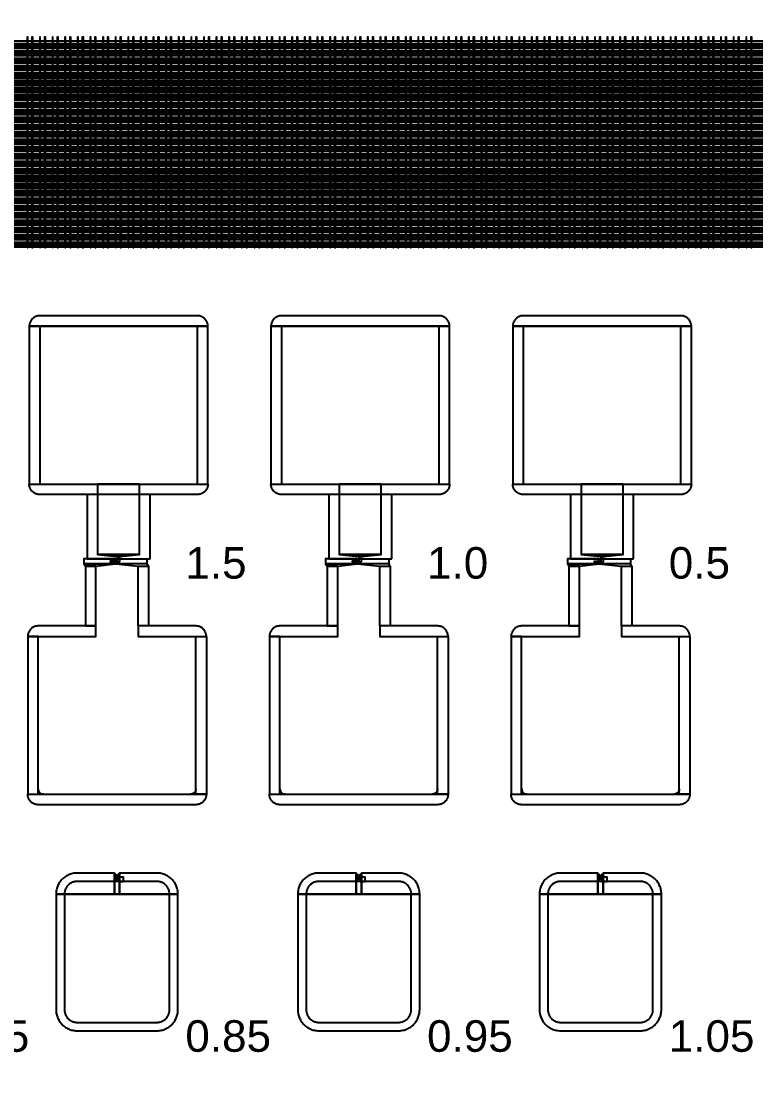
# Model space of a CAD drawing. Extents: x -50000 to 50000, y -50000 to 50000.
# Drawn here: x -33752 to -32355, y 17986 to 20020 of the extents above; entities that cross this region are included whole.
import ezdxf

# ---------------------------------------------------------------- set-up
doc = ezdxf.new("R2010")
doc.units = 0
doc.layers.get('0').update_dxf_attribs({"linetype": 'CONTINUOUS'})
for name, color, linetype in [('BASEMETAL', 4, 'CONTINUOUS'), ('FRAME', 8, 'CONTINUOUS'), ('MARKERS', 2, 'CONTINUOUS'), ('SECONDLAYER', 6, 'CONTINUOUS')]:
    doc.layers.add(name, color=color, linetype=linetype)
doc.styles.get("Standard").update_dxf_attribs({"font": 'arial.ttf'})

# ---------------------------------------------------------------- blocks, each defined once
blk = doc.blocks.new('CHIP_JARRAY')
for points in [[(500, 5478), (6500, 5478), (6500, 5482.3), (500, 5482.3)], [(500, 5475), (6500, 5475), (6500, 5477), (500, 5477)], [(500, 5472), (6500, 5472), (6500, 5474.4), (500, 5474.4)], [(500, 5469), (6500, 5469), (6500, 5471), (500, 5471)], [(500, 5464), (6500, 5464), (6500, 5468.3), (500, 5468.3)], [(500, 5461), (6500, 5461), (6500, 5463), (500, 5463)], [(500, 5458), (6500, 5458), (6500, 5460.4), (500, 5460.4)], [(500, 5455), (6500, 5455), (6500, 5457), (500, 5457)], [(500, 5450), (6500, 5450), (6500, 5454.3), (500, 5454.3)], [(500, 5447), (6500, 5447), (6500, 5449), (500, 5449)], [(500, 5444), (6500, 5444), (6500, 5446.4), (500, 5446.4)], [(500, 5441), (6500, 5441), (6500, 5443), (500, 5443)], [(500, 5436), (6500, 5436), (6500, 5440.3), (500, 5440.3)], [(500, 5433), (6500, 5433), (6500, 5435), (500, 5435)], [(500, 5430), (6500, 5430), (6500, 5432.4), (500, 5432.4)], [(500, 5427), (6500, 5427), (6500, 5429), (500, 5429)], [(500, 5422), (6500, 5422), (6500, 5426.3), (500, 5426.3)], [(500, 5419), (6500, 5419), (6500, 5421), (500, 5421)], [(500, 5416), (6500, 5416), (6500, 5418.4), (500, 5418.4)], [(500, 5413), (6500, 5413), (6500, 5415), (500, 5415)], [(500, 5408), (6500, 5408), (6500, 5412.3), (500, 5412.3)], [(500, 5405), (6500, 5405), (6500, 5407), (500, 5407)], [(500, 5402), (6500, 5402), (6500, 5404.4), (500, 5404.4)], [(500, 5399), (6500, 5399), (6500, 5401), (500, 5401)], [(500, 5394), (6500, 5394), (6500, 5398.3), (500, 5398.3)], [(500, 5391), (6500, 5391), (6500, 5393), (500, 5393)], [(500, 5388), (6500, 5388), (6500, 5390.4), (500, 5390.4)], [(500, 5385), (6500, 5385), (6500, 5387), (500, 5387)], [(500, 5380), (6500, 5380), (6500, 5384.3), (500, 5384.3)], [(500, 5377), (6500, 5377), (6500, 5379), (500, 5379)], [(500, 5374), (6500, 5374), (6500, 5376.4), (500, 5376.4)], [(500, 5371), (6500, 5371), (6500, 5373), (500, 5373)], [(500, 5366), (6500, 5366), (6500, 5370.3), (500, 5370.3)], [(500, 5363), (6500, 5363), (6500, 5365), (500, 5365)], [(500, 5360), (6500, 5360), (6500, 5362.4), (500, 5362.4)], [(500, 5357), (6500, 5357), (6500, 5359), (500, 5359)], [(500, 5352), (6500, 5352), (6500, 5356.3), (500, 5356.3)], [(500, 5349), (6500, 5349), (6500, 5351), (500, 5351)], [(500, 5346), (6500, 5346), (6500, 5348.4), (500, 5348.4)], [(500, 5343), (6500, 5343), (6500, 5345), (500, 5345)], [(500, 5338), (6500, 5338), (6500, 5342.3), (500, 5342.3)], [(500, 5335), (6500, 5335), (6500, 5337), (500, 5337)], [(500, 5332), (6500, 5332), (6500, 5334.4), (500, 5334.4)], [(500, 5329), (6500, 5329), (6500, 5331), (500, 5331)], [(500, 5324), (6500, 5324), (6500, 5328.3), (500, 5328.3)], [(500, 5321), (6500, 5321), (6500, 5323), (500, 5323)], [(500, 5318), (6500, 5318), (6500, 5320.4), (500, 5320.4)], [(500, 5315), (6500, 5315), (6500, 5317), (500, 5317)], [(500, 5310), (6500, 5310), (6500, 5314.3), (500, 5314.3)], [(500, 5307), (6500, 5307), (6500, 5309), (500, 5309)], [(500, 5304), (6500, 5304), (6500, 5306.4), (500, 5306.4)], [(500, 5301), (6500, 5301), (6500, 5303), (500, 5303)], [(500, 5296), (6500, 5296), (6500, 5300.3), (500, 5300.3)], [(500, 5293), (6500, 5293), (6500, 5295), (500, 5295)], [(500, 5290), (6500, 5290), (6500, 5292.4), (500, 5292.4)], [(500, 5287), (6500, 5287), (6500, 5289), (500, 5289)], [(500, 5282), (6500, 5282), (6500, 5286.3), (500, 5286.3)], [(500, 5279), (6500, 5279), (6500, 5281), (500, 5281)], [(500, 5276), (6500, 5276), (6500, 5278.4), (500, 5278.4)], [(500, 5273), (6500, 5273), (6500, 5275), (500, 5275)], [(500, 5268), (6500, 5268), (6500, 5272.3), (500, 5272.3)], [(500, 5265), (6500, 5265), (6500, 5267), (500, 5267)], [(500, 5262), (6500, 5262), (6500, 5264.4), (500, 5264.4)], [(500, 5259), (6500, 5259), (6500, 5261), (500, 5261)], [(500, 5254), (6500, 5254), (6500, 5258.3), (500, 5258.3)], [(500, 5251), (6500, 5251), (6500, 5253), (500, 5253)], [(500, 5248), (6500, 5248), (6500, 5250.4), (500, 5250.4)], [(500, 5245), (6500, 5245), (6500, 5247), (500, 5247)], [(500, 5240), (6500, 5240), (6500, 5244.3), (500, 5244.3)], [(500, 5237), (6500, 5237), (6500, 5239), (500, 5239)], [(500, 5234), (6500, 5234), (6500, 5236.4), (500, 5236.4)], [(500, 5231), (6500, 5231), (6500, 5233), (500, 5233)], [(500, 5226), (6500, 5226), (6500, 5230.3), (500, 5230.3)], [(500, 5223), (6500, 5223), (6500, 5225), (500, 5225)], [(500, 5220), (6500, 5220), (6500, 5222.4), (500, 5222.4)], [(500, 5217), (6500, 5217), (6500, 5219), (500, 5219)], [(500, 5212), (6500, 5212), (6500, 5216.3), (500, 5216.3)], [(500, 5209), (6500, 5209), (6500, 5211), (500, 5211)], [(500, 5206), (6500, 5206), (6500, 5208.4), (500, 5208.4)], [(500, 5203), (6500, 5203), (6500, 5205), (500, 5205)], [(500, 5198), (6500, 5198), (6500, 5202.3), (500, 5202.3)], [(500, 5195), (6500, 5195), (6500, 5197), (500, 5197)], [(500, 5192), (6500, 5192), (6500, 5194.4), (500, 5194.4)], [(500, 5189), (6500, 5189), (6500, 5191), (500, 5191)], [(500, 5184), (6500, 5184), (6500, 5188.3), (500, 5188.3)], [(500, 5181), (6500, 5181), (6500, 5183), (500, 5183)], [(500, 5178), (6500, 5178), (6500, 5180.4), (500, 5180.4)], [(500, 5175), (6500, 5175), (6500, 5177), (500, 5177)], [(500, 5170), (6500, 5170), (6500, 5174.3), (500, 5174.3)], [(500, 5167), (6500, 5167), (6500, 5169), (500, 5169)], [(500, 5164), (6500, 5164), (6500, 5166.4), (500, 5166.4)], [(500, 5161), (6500, 5161), (6500, 5163), (500, 5163)], [(500, 5156), (6500, 5156), (6500, 5160.3), (500, 5160.3)], [(500, 5153), (6500, 5153), (6500, 5155), (500, 5155)], [(500, 5150), (6500, 5150), (6500, 5152.4), (500, 5152.4)], [(500, 5147), (6500, 5147), (6500, 5149), (500, 5149)], [(500, 5142), (6500, 5142), (6500, 5146.3), (500, 5146.3)], [(500, 5139), (6500, 5139), (6500, 5141), (500, 5141)], [(500, 5136), (6500, 5136), (6500, 5138.4), (500, 5138.4)], [(500, 5133), (6500, 5133), (6500, 5135), (500, 5135)], [(500, 5128), (6500, 5128), (6500, 5132.3), (500, 5132.3)], [(500, 5125), (6500, 5125), (6500, 5127), (500, 5127)], [(500, 5122), (6500, 5122), (6500, 5124.4), (500, 5124.4)], [(500, 5119), (6500, 5119), (6500, 5121), (500, 5121)], [(500, 5114), (6500, 5114), (6500, 5118.3), (500, 5118.3)], [(500, 5111), (6500, 5111), (6500, 5113), (500, 5113)], [(500, 5108), (6500, 5108), (6500, 5110.4), (500, 5110.4)], [(500, 5105), (6500, 5105), (6500, 5107), (500, 5107)], [(500, 5100), (6500, 5100), (6500, 5104.3), (500, 5104.3)], [(500, 5097), (6500, 5097), (6500, 5099), (500, 5099)], [(500, 5094), (6500, 5094), (6500, 5096.4), (500, 5096.4)], [(500, 5091), (6500, 5091), (6500, 5093), (500, 5093)], [(2333, 4940), (2503, 4940), (2503, 4940), (2503, 4941), (2502.9, 4942.1), (2502.8, 4943.1), (2502.6, 4944.2), (2502.3, 4945.2), (2502, 4946.2), (2501.7, 4947.2), (2501.3, 4948.1), (2500.8, 4949.1), (2500.3, 4950), (2499.8, 4950.9), (2499.2, 4951.8), (2498.5, 4952.6), (2497.9, 4953.4), (2497.1, 4954.1), (2496.4, 4954.9), (2495.6, 4955.5), (2494.8, 4956.2), (2493.9, 4956.8), (2493, 4957.3), (2492.1, 4957.8), (2491.1, 4958.3), (2490.2, 4958.7), (2489.2, 4959), (2488.2, 4959.3), (2487.2, 4959.6), (2486.1, 4959.8), (2485.1, 4959.9), (2484, 4960), (2483, 4960), (2183, 4960), (2182, 4960), (2180.9, 4959.9), (2179.9, 4959.8), (2178.8, 4959.6), (2177.8, 4959.3), (2176.8, 4959), (2175.8, 4958.7), (2174.9, 4958.3), (2173.9, 4957.8), (2173, 4957.3), (2172.1, 4956.8), (2171.2, 4956.2), (2170.4, 4955.5), (2169.6, 4954.9), (2168.9, 4954.1), (2168.1, 4953.4), (2167.5, 4952.6), (2166.8, 4951.8), (2166.2, 4950.9), (2165.7, 4950), (2165.2, 4949.1), (2164.7, 4948.1), (2164.3, 4947.2), (2164, 4946.2), (2163.7, 4945.2), (2163.4, 4944.2), (2163.2, 4943.1), (2163.1, 4942.1), (2163, 4941), (2163, 4940), (2163, 4940)], [(2793, 4940), (2963, 4940), (2963, 4940), (2963, 4941), (2962.9, 4942.1), (2962.8, 4943.1), (2962.6, 4944.2), (2962.3, 4945.2), (2962, 4946.2), (2961.7, 4947.2), (2961.3, 4948.1), (2960.8, 4949.1), (2960.3, 4950), (2959.8, 4950.9), (2959.2, 4951.8), (2958.5, 4952.6), (2957.9, 4953.4), (2957.1, 4954.1), (2956.4, 4954.9), (2955.6, 4955.5), (2954.8, 4956.2), (2953.9, 4956.8), (2953, 4957.3), (2952.1, 4957.8), (2951.1, 4958.3), (2950.2, 4958.7), (2949.2, 4959), (2948.2, 4959.3), (2947.2, 4959.6), (2946.1, 4959.8), (2945.1, 4959.9), (2944, 4960), (2943, 4960), (2643, 4960), (2642, 4960), (2640.9, 4959.9), (2639.9, 4959.8), (2638.8, 4959.6), (2637.8, 4959.3), (2636.8, 4959), (2635.8, 4958.7), (2634.9, 4958.3), (2633.9, 4957.8), (2633, 4957.3), (2632.1, 4956.8), (2631.2, 4956.2), (2630.4, 4955.5), (2629.6, 4954.9), (2628.9, 4954.1), (2628.1, 4953.4), (2627.5, 4952.6), (2626.8, 4951.8), (2626.2, 4950.9), (2625.7, 4950), (2625.2, 4949.1), (2624.7, 4948.1), (2624.3, 4947.2), (2624, 4946.2), (2623.7, 4945.2), (2623.4, 4944.2), (2623.2, 4943.1), (2623.1, 4942.1), (2623, 4941), (2623, 4940), (2623, 4940)], [(3253, 4940), (3423, 4940), (3423, 4940), (3423, 4941), (3422.9, 4942.1), (3422.8, 4943.1), (3422.6, 4944.2), (3422.3, 4945.2), (3422, 4946.2), (3421.7, 4947.2), (3421.3, 4948.1), (3420.8, 4949.1), (3420.3, 4950), (3419.8, 4950.9), (3419.2, 4951.8), (3418.5, 4952.6), (3417.9, 4953.4), (3417.1, 4954.1), (3416.4, 4954.9), (3415.6, 4955.5), (3414.8, 4956.2), (3413.9, 4956.8), (3413, 4957.3), (3412.1, 4957.8), (3411.1, 4958.3), (3410.2, 4958.7), (3409.2, 4959), (3408.2, 4959.3), (3407.2, 4959.6), (3406.1, 4959.8), (3405.1, 4959.9), (3404, 4960), (3403, 4960), (3103, 4960), (3102, 4960), (3100.9, 4959.9), (3099.9, 4959.8), (3098.8, 4959.6), (3097.8, 4959.3), (3096.8, 4959), (3095.8, 4958.7), (3094.9, 4958.3), (3093.9, 4957.8), (3093, 4957.3), (3092.1, 4956.8), (3091.2, 4956.2), (3090.4, 4955.5), (3089.6, 4954.9), (3088.9, 4954.1), (3088.1, 4953.4), (3087.5, 4952.6), (3086.8, 4951.8), (3086.2, 4950.9), (3085.7, 4950), (3085.2, 4949.1), (3084.7, 4948.1), (3084.3, 4947.2), (3084, 4946.2), (3083.7, 4945.2), (3083.4, 4944.2), (3083.2, 4943.1), (3083.1, 4942.1), (3083, 4941), (3083, 4940), (3083, 4940)], [(2503, 4640), (2503, 4940), (2163, 4940), (2163, 4640)], [(2963, 4640), (2963, 4940), (2623, 4940), (2623, 4640)], [(3423, 4640), (3423, 4940), (3083, 4940), (3083, 4640)], [(2333, 4640), (2503, 4640), (2503, 4640), (2503, 4639), (2502.9, 4637.9), (2502.8, 4636.9), (2502.6, 4635.8), (2502.3, 4634.8), (2502, 4633.8), (2501.7, 4632.8), (2501.3, 4631.9), (2500.8, 4630.9), (2500.3, 4630), (2499.8, 4629.1), (2499.2, 4628.2), (2498.5, 4627.4), (2497.9, 4626.6), (2497.1, 4625.9), (2496.4, 4625.1), (2495.6, 4624.5), (2494.8, 4623.8), (2493.9, 4623.2), (2493, 4622.7), (2492.1, 4622.2), (2491.1, 4621.7), (2490.2, 4621.3), (2489.2, 4621), (2488.2, 4620.7), (2487.2, 4620.4), (2486.1, 4620.2), (2485.1, 4620.1), (2484, 4620), (2483, 4620), (2183, 4620), (2182, 4620), (2180.9, 4620.1), (2179.9, 4620.2), (2178.8, 4620.4), (2177.8, 4620.7), (2176.8, 4621), (2175.8, 4621.3), (2174.9, 4621.7), (2173.9, 4622.2), (2173, 4622.7), (2172.1, 4623.2), (2171.2, 4623.8), (2170.4, 4624.5), (2169.6, 4625.1), (2168.9, 4625.9), (2168.1, 4626.6), (2167.5, 4627.4), (2166.8, 4628.2), (2166.2, 4629.1), (2165.7, 4630), (2165.2, 4630.9), (2164.7, 4631.9), (2164.3, 4632.8), (2164, 4633.8), (2163.7, 4634.8), (2163.4, 4635.8), (2163.2, 4636.9), (2163.1, 4637.9), (2163, 4639), (2163, 4640), (2163, 4640)], [(2793, 4640), (2963, 4640), (2963, 4640), (2963, 4639), (2962.9, 4637.9), (2962.8, 4636.9), (2962.6, 4635.8), (2962.3, 4634.8), (2962, 4633.8), (2961.7, 4632.8), (2961.3, 4631.9), (2960.8, 4630.9), (2960.3, 4630), (2959.8, 4629.1), (2959.2, 4628.2), (2958.5, 4627.4), (2957.9, 4626.6), (2957.1, 4625.9), (2956.4, 4625.1), (2955.6, 4624.5), (2954.8, 4623.8), (2953.9, 4623.2), (2953, 4622.7), (2952.1, 4622.2), (2951.1, 4621.7), (2950.2, 4621.3), (2949.2, 4621), (2948.2, 4620.7), (2947.2, 4620.4), (2946.1, 4620.2), (2945.1, 4620.1), (2944, 4620), (2943, 4620), (2643, 4620), (2642, 4620), (2640.9, 4620.1), (2639.9, 4620.2), (2638.8, 4620.4), (2637.8, 4620.7), (2636.8, 4621), (2635.8, 4621.3), (2634.9, 4621.7), (2633.9, 4622.2), (2633, 4622.7), (2632.1, 4623.2), (2631.2, 4623.8), (2630.4, 4624.5), (2629.6, 4625.1), (2628.9, 4625.9), (2628.1, 4626.6), (2627.5, 4627.4), (2626.8, 4628.2), (2626.2, 4629.1), (2625.7, 4630), (2625.2, 4630.9), (2624.7, 4631.9), (2624.3, 4632.8), (2624, 4633.8), (2623.7, 4634.8), (2623.4, 4635.8), (2623.2, 4636.9), (2623.1, 4637.9), (2623, 4639), (2623, 4640), (2623, 4640)], [(3253, 4640), (3423, 4640), (3423, 4640), (3423, 4639), (3422.9, 4637.9), (3422.8, 4636.9), (3422.6, 4635.8), (3422.3, 4634.8), (3422, 4633.8), (3421.7, 4632.8), (3421.3, 4631.9), (3420.8, 4630.9), (3420.3, 4630), (3419.8, 4629.1), (3419.2, 4628.2), (3418.5, 4627.4), (3417.9, 4626.6), (3417.1, 4625.9), (3416.4, 4625.1), (3415.6, 4624.5), (3414.8, 4623.8), (3413.9, 4623.2), (3413, 4622.7), (3412.1, 4622.2), (3411.1, 4621.7), (3410.2, 4621.3), (3409.2, 4621), (3408.2, 4620.7), (3407.2, 4620.4), (3406.1, 4620.2), (3405.1, 4620.1), (3404, 4620), (3403, 4620), (3103, 4620), (3102, 4620), (3100.9, 4620.1), (3099.9, 4620.2), (3098.8, 4620.4), (3097.8, 4620.7), (3096.8, 4621), (3095.8, 4621.3), (3094.9, 4621.7), (3093.9, 4622.2), (3093, 4622.7), (3092.1, 4623.2), (3091.2, 4623.8), (3090.4, 4624.5), (3089.6, 4625.1), (3088.9, 4625.9), (3088.1, 4626.6), (3087.5, 4627.4), (3086.8, 4628.2), (3086.2, 4629.1), (3085.7, 4630), (3085.2, 4630.9), (3084.7, 4631.9), (3084.3, 4632.8), (3084, 4633.8), (3083.7, 4634.8), (3083.4, 4635.8), (3083.2, 4636.9), (3083.1, 4637.9), (3083, 4639), (3083, 4640), (3083, 4640)], [(2393, 4498), (2393, 4620), (2273, 4620), (2273, 4498)], [(2853, 4498), (2853, 4620), (2733, 4620), (2733, 4498)], [(3313, 4498), (3313, 4620), (3193, 4620), (3193, 4498)], [(2326.2, 4488), (2326.2, 4498), (2267, 4498), (2267, 4488)], [(2327.8, 4488), (2327.8, 4498), (2387, 4498), (2387, 4488)], [(2786.5, 4488), (2786.5, 4498), (2727, 4498), (2727, 4488)], [(2787.5, 4488), (2787.5, 4498), (2847, 4498), (2847, 4488)], [(3246.8, 4488), (3246.8, 4498), (3187, 4498), (3187, 4488)], [(3247.2, 4488), (3247.2, 4498), (3307, 4498), (3307, 4488)], [(2290, 4484), (2326.2, 4488), (2267, 4488), (2270, 4484)], [(2290, 4370), (2290, 4484), (2270, 4484), (2270, 4370)], [(2390, 4484), (2387, 4488), (2327.8, 4488), (2370, 4484)], [(2370, 4370), (2370, 4484), (2390, 4484), (2390, 4370)], [(2750, 4484), (2786.5, 4488), (2727, 4488), (2730, 4484)], [(2750, 4370), (2750, 4484), (2730, 4484), (2730, 4370)], [(2850, 4484), (2847, 4488), (2787.5, 4488), (2830, 4484)], [(2830, 4370), (2830, 4484), (2850, 4484), (2850, 4370)], [(3210, 4484), (3246.8, 4488), (3187, 4488), (3190, 4484)], [(3210, 4370), (3210, 4484), (3190, 4484), (3190, 4370)], [(3310, 4484), (3307, 4488), (3247.2, 4488), (3290, 4484)], [(3290, 4370), (3290, 4484), (3310, 4484), (3310, 4370)], [(2225, 4350), (2290, 4350), (2290, 4370), (2180, 4370), (2179, 4370), (2177.9, 4369.9), (2176.9, 4369.8), (2175.8, 4369.6), (2174.8, 4369.3), (2173.8, 4369), (2172.8, 4368.7), (2171.9, 4368.3), (2170.9, 4367.8), (2170, 4367.3), (2169.1, 4366.8), (2168.2, 4366.2), (2167.4, 4365.5), (2166.6, 4364.9), (2165.9, 4364.1), (2165.1, 4363.4), (2164.5, 4362.6), (2163.8, 4361.8), (2163.2, 4360.9), (2162.7, 4360), (2162.2, 4359.1), (2161.7, 4358.1), (2161.3, 4357.2), (2161, 4356.2), (2160.7, 4355.2), (2160.4, 4354.2), (2160.2, 4353.1), (2160.1, 4352.1), (2160, 4351), (2160, 4350), (2160, 4350)], [(2435, 4350), (2500, 4350), (2500, 4350), (2500, 4351), (2499.9, 4352.1), (2499.8, 4353.1), (2499.6, 4354.2), (2499.3, 4355.2), (2499, 4356.2), (2498.7, 4357.2), (2498.3, 4358.1), (2497.8, 4359.1), (2497.3, 4360), (2496.8, 4360.9), (2496.2, 4361.8), (2495.5, 4362.6), (2494.9, 4363.4), (2494.1, 4364.1), (2493.4, 4364.9), (2492.6, 4365.5), (2491.8, 4366.2), (2490.9, 4366.8), (2490, 4367.3), (2489.1, 4367.8), (2488.1, 4368.3), (2487.2, 4368.7), (2486.2, 4369), (2485.2, 4369.3), (2484.2, 4369.6), (2483.1, 4369.8), (2482.1, 4369.9), (2481, 4370), (2480, 4370), (2370, 4370), (2370, 4350)], [(2685, 4350), (2750, 4350), (2750, 4370), (2640, 4370), (2639, 4370), (2637.9, 4369.9), (2636.9, 4369.8), (2635.8, 4369.6), (2634.8, 4369.3), (2633.8, 4369), (2632.8, 4368.7), (2631.9, 4368.3), (2630.9, 4367.8), (2630, 4367.3), (2629.1, 4366.8), (2628.2, 4366.2), (2627.4, 4365.5), (2626.6, 4364.9), (2625.9, 4364.1), (2625.1, 4363.4), (2624.5, 4362.6), (2623.8, 4361.8), (2623.2, 4360.9), (2622.7, 4360), (2622.2, 4359.1), (2621.7, 4358.1), (2621.3, 4357.2), (2621, 4356.2), (2620.7, 4355.2), (2620.4, 4354.2), (2620.2, 4353.1), (2620.1, 4352.1), (2620, 4351), (2620, 4350), (2620, 4350)], [(2895, 4350), (2960, 4350), (2960, 4350), (2960, 4351), (2959.9, 4352.1), (2959.8, 4353.1), (2959.6, 4354.2), (2959.3, 4355.2), (2959, 4356.2), (2958.7, 4357.2), (2958.3, 4358.1), (2957.8, 4359.1), (2957.3, 4360), (2956.8, 4360.9), (2956.2, 4361.8), (2955.5, 4362.6), (2954.9, 4363.4), (2954.1, 4364.1), (2953.4, 4364.9), (2952.6, 4365.5), (2951.8, 4366.2), (2950.9, 4366.8), (2950, 4367.3), (2949.1, 4367.8), (2948.1, 4368.3), (2947.2, 4368.7), (2946.2, 4369), (2945.2, 4369.3), (2944.2, 4369.6), (2943.1, 4369.8), (2942.1, 4369.9), (2941, 4370), (2940, 4370), (2830, 4370), (2830, 4350)], [(3145, 4350), (3210, 4350), (3210, 4370), (3100, 4370), (3099, 4370), (3097.9, 4369.9), (3096.9, 4369.8), (3095.8, 4369.6), (3094.8, 4369.3), (3093.8, 4369), (3092.8, 4368.7), (3091.9, 4368.3), (3090.9, 4367.8), (3090, 4367.3), (3089.1, 4366.8), (3088.2, 4366.2), (3087.4, 4365.5), (3086.6, 4364.9), (3085.9, 4364.1), (3085.1, 4363.4), (3084.5, 4362.6), (3083.8, 4361.8), (3083.2, 4360.9), (3082.7, 4360), (3082.2, 4359.1), (3081.7, 4358.1), (3081.3, 4357.2), (3081, 4356.2), (3080.7, 4355.2), (3080.4, 4354.2), (3080.2, 4353.1), (3080.1, 4352.1), (3080, 4351), (3080, 4350), (3080, 4350)], [(3355, 4350), (3420, 4350), (3420, 4350), (3420, 4351), (3419.9, 4352.1), (3419.8, 4353.1), (3419.6, 4354.2), (3419.3, 4355.2), (3419, 4356.2), (3418.7, 4357.2), (3418.3, 4358.1), (3417.8, 4359.1), (3417.3, 4360), (3416.8, 4360.9), (3416.2, 4361.8), (3415.5, 4362.6), (3414.9, 4363.4), (3414.1, 4364.1), (3413.4, 4364.9), (3412.6, 4365.5), (3411.8, 4366.2), (3410.9, 4366.8), (3410, 4367.3), (3409.1, 4367.8), (3408.1, 4368.3), (3407.2, 4368.7), (3406.2, 4369), (3405.2, 4369.3), (3404.2, 4369.6), (3403.1, 4369.8), (3402.1, 4369.9), (3401, 4370), (3400, 4370), (3290, 4370), (3290, 4350)], [(2180, 4050), (2180, 4350), (2160, 4350), (2160, 4050)], [(2480, 4050), (2480, 4350), (2500, 4350), (2500, 4050)], [(2640, 4050), (2640, 4350), (2620, 4350), (2620, 4050)], [(2940, 4050), (2940, 4350), (2960, 4350), (2960, 4050)], [(3100, 4050), (3100, 4350), (3080, 4350), (3080, 4050)], [(3400, 4050), (3400, 4350), (3420, 4350), (3420, 4050)], [(2330, 4050), (2500, 4050), (2500, 4050), (2500, 4049), (2499.9, 4047.9), (2499.8, 4046.9), (2499.6, 4045.8), (2499.3, 4044.8), (2499, 4043.8), (2498.7, 4042.8), (2498.3, 4041.9), (2497.8, 4040.9), (2497.3, 4040), (2496.8, 4039.1), (2496.2, 4038.2), (2495.5, 4037.4), (2494.9, 4036.6), (2494.1, 4035.9), (2493.4, 4035.1), (2492.6, 4034.5), (2491.8, 4033.8), (2490.9, 4033.2), (2490, 4032.7), (2489.1, 4032.2), (2488.1, 4031.7), (2487.2, 4031.3), (2486.2, 4031), (2485.2, 4030.7), (2484.2, 4030.4), (2483.1, 4030.2), (2482.1, 4030.1), (2481, 4030), (2480, 4030), (2180, 4030), (2179, 4030), (2177.9, 4030.1), (2176.9, 4030.2), (2175.8, 4030.4), (2174.8, 4030.7), (2173.8, 4031), (2172.8, 4031.3), (2171.9, 4031.7), (2170.9, 4032.2), (2170, 4032.7), (2169.1, 4033.2), (2168.2, 4033.8), (2167.4, 4034.5), (2166.6, 4035.1), (2165.9, 4035.9), (2165.1, 4036.6), (2164.5, 4037.4), (2163.8, 4038.2), (2163.2, 4039.1), (2162.7, 4040), (2162.2, 4040.9), (2161.7, 4041.9), (2161.3, 4042.8), (2161, 4043.8), (2160.7, 4044.8), (2160.4, 4045.8), (2160.2, 4046.9), (2160.1, 4047.9), (2160, 4049), (2160, 4050), (2160, 4050)], [(2180, 4050), (2180, 4060), (2180.1, 4059), (2180.2, 4057.9), (2180.5, 4056.9), (2180.9, 4055.9), (2181.3, 4055), (2181.9, 4054.1), (2182.6, 4053.3), (2183.3, 4052.6), (2184.1, 4051.9), (2185, 4051.3), (2185.9, 4050.9), (2186.9, 4050.5), (2187.9, 4050.2), (2189, 4050.1), (2190, 4050)], [(2480, 4050), (2480, 4060), (2479.9, 4059), (2479.8, 4057.9), (2479.5, 4056.9), (2479.1, 4055.9), (2478.7, 4055), (2478.1, 4054.1), (2477.4, 4053.3), (2476.7, 4052.6), (2475.9, 4051.9), (2475, 4051.3), (2474.1, 4050.9), (2473.1, 4050.5), (2472.1, 4050.2), (2471, 4050.1), (2470, 4050)], [(2790, 4050), (2960, 4050), (2960, 4050), (2960, 4049), (2959.9, 4047.9), (2959.8, 4046.9), (2959.6, 4045.8), (2959.3, 4044.8), (2959, 4043.8), (2958.7, 4042.8), (2958.3, 4041.9), (2957.8, 4040.9), (2957.3, 4040), (2956.8, 4039.1), (2956.2, 4038.2), (2955.5, 4037.4), (2954.9, 4036.6), (2954.1, 4035.9), (2953.4, 4035.1), (2952.6, 4034.5), (2951.8, 4033.8), (2950.9, 4033.2), (2950, 4032.7), (2949.1, 4032.2), (2948.1, 4031.7), (2947.2, 4031.3), (2946.2, 4031), (2945.2, 4030.7), (2944.2, 4030.4), (2943.1, 4030.2), (2942.1, 4030.1), (2941, 4030), (2940, 4030), (2640, 4030), (2639, 4030), (2637.9, 4030.1), (2636.9, 4030.2), (2635.8, 4030.4), (2634.8, 4030.7), (2633.8, 4031), (2632.8, 4031.3), (2631.9, 4031.7), (2630.9, 4032.2), (2630, 4032.7), (2629.1, 4033.2), (2628.2, 4033.8), (2627.4, 4034.5), (2626.6, 4035.1), (2625.9, 4035.9), (2625.1, 4036.6), (2624.5, 4037.4), (2623.8, 4038.2), (2623.2, 4039.1), (2622.7, 4040), (2622.2, 4040.9), (2621.7, 4041.9), (2621.3, 4042.8), (2621, 4043.8), (2620.7, 4044.8), (2620.4, 4045.8), (2620.2, 4046.9), (2620.1, 4047.9), (2620, 4049), (2620, 4050), (2620, 4050)], [(2640, 4050), (2640, 4060), (2640.1, 4059), (2640.2, 4057.9), (2640.5, 4056.9), (2640.9, 4055.9), (2641.3, 4055), (2641.9, 4054.1), (2642.6, 4053.3), (2643.3, 4052.6), (2644.1, 4051.9), (2645, 4051.3), (2645.9, 4050.9), (2646.9, 4050.5), (2647.9, 4050.2), (2649, 4050.1), (2650, 4050)], [(2940, 4050), (2940, 4060), (2939.9, 4059), (2939.8, 4057.9), (2939.5, 4056.9), (2939.1, 4055.9), (2938.7, 4055), (2938.1, 4054.1), (2937.4, 4053.3), (2936.7, 4052.6), (2935.9, 4051.9), (2935, 4051.3), (2934.1, 4050.9), (2933.1, 4050.5), (2932.1, 4050.2), (2931, 4050.1), (2930, 4050)], [(3250, 4050), (3420, 4050), (3420, 4050), (3420, 4049), (3419.9, 4047.9), (3419.8, 4046.9), (3419.6, 4045.8), (3419.3, 4044.8), (3419, 4043.8), (3418.7, 4042.8), (3418.3, 4041.9), (3417.8, 4040.9), (3417.3, 4040), (3416.8, 4039.1), (3416.2, 4038.2), (3415.5, 4037.4), (3414.9, 4036.6), (3414.1, 4035.9), (3413.4, 4035.1), (3412.6, 4034.5), (3411.8, 4033.8), (3410.9, 4033.2), (3410, 4032.7), (3409.1, 4032.2), (3408.1, 4031.7), (3407.2, 4031.3), (3406.2, 4031), (3405.2, 4030.7), (3404.2, 4030.4), (3403.1, 4030.2), (3402.1, 4030.1), (3401, 4030), (3400, 4030), (3100, 4030), (3099, 4030), (3097.9, 4030.1), (3096.9, 4030.2), (3095.8, 4030.4), (3094.8, 4030.7), (3093.8, 4031), (3092.8, 4031.3), (3091.9, 4031.7), (3090.9, 4032.2), (3090, 4032.7), (3089.1, 4033.2), (3088.2, 4033.8), (3087.4, 4034.5), (3086.6, 4035.1), (3085.9, 4035.9), (3085.1, 4036.6), (3084.5, 4037.4), (3083.8, 4038.2), (3083.2, 4039.1), (3082.7, 4040), (3082.2, 4040.9), (3081.7, 4041.9), (3081.3, 4042.8), (3081, 4043.8), (3080.7, 4044.8), (3080.4, 4045.8), (3080.2, 4046.9), (3080.1, 4047.9), (3080, 4049), (3080, 4050), (3080, 4050)], [(3100, 4050), (3100, 4060), (3100.1, 4059), (3100.2, 4057.9), (3100.5, 4056.9), (3100.9, 4055.9), (3101.3, 4055), (3101.9, 4054.1), (3102.6, 4053.3), (3103.3, 4052.6), (3104.1, 4051.9), (3105, 4051.3), (3105.9, 4050.9), (3106.9, 4050.5), (3107.9, 4050.2), (3109, 4050.1), (3110, 4050)], [(3400, 4050), (3400, 4060), (3399.9, 4059), (3399.8, 4057.9), (3399.5, 4056.9), (3399.1, 4055.9), (3398.7, 4055), (3398.1, 4054.1), (3397.4, 4053.3), (3396.7, 4052.6), (3395.9, 4051.9), (3395, 4051.3), (3394.1, 4050.9), (3393.1, 4050.5), (3392.1, 4050.2), (3391, 4050.1), (3390, 4050)], [(2269.5, 3860), (2325, 3860), (2325, 3900), (2254, 3900), (2251.9, 3899.9), (2249.8, 3899.8), (2247.7, 3899.5), (2245.7, 3899.1), (2243.6, 3898.6), (2241.6, 3898), (2239.7, 3897.3), (2237.7, 3896.5), (2235.8, 3895.6), (2234, 3894.6), (2232.2, 3893.5), (2230.5, 3892.4), (2228.8, 3891.1), (2227.2, 3889.7), (2225.7, 3888.3), (2224.3, 3886.8), (2222.9, 3885.2), (2221.6, 3883.5), (2220.5, 3881.8), (2219.4, 3880), (2218.4, 3878.2), (2217.5, 3876.3), (2216.7, 3874.3), (2216, 3872.4), (2215.4, 3870.4), (2214.9, 3868.3), (2214.5, 3866.3), (2214.2, 3864.2), (2214.1, 3862.1), (2214, 3860), (2214, 3860)], [(2329.6, 3895.5), (2325, 3899.5), (2325, 3899.5), (2325, 3895.5)], [(2329.6, 3888.5), (2329.6, 3895.5), (2325, 3895.5), (2325, 3888.5)], [(2335, 3860), (2335, 3888.5), (2325, 3888.5), (2325, 3860)], [(2335, 3895.5), (2335, 3899.5), (2335, 3899.5), (2330.4, 3895.5)], [(2330.4, 3888.5), (2330.4, 3895.5), (2335, 3895.5), (2335, 3888.5)], [(2390.5, 3860), (2446, 3860), (2446, 3860), (2445.9, 3862.1), (2445.8, 3864.2), (2445.5, 3866.3), (2445.1, 3868.3), (2444.6, 3870.4), (2444, 3872.4), (2443.3, 3874.3), (2442.5, 3876.3), (2441.6, 3878.2), (2440.6, 3880), (2439.5, 3881.8), (2438.4, 3883.5), (2437.1, 3885.2), (2435.7, 3886.8), (2434.3, 3888.3), (2432.8, 3889.7), (2431.2, 3891.1), (2429.5, 3892.4), (2427.8, 3893.5), (2426, 3894.6), (2424.2, 3895.6), (2422.3, 3896.5), (2420.3, 3897.3), (2418.4, 3898), (2416.4, 3898.6), (2414.3, 3899.1), (2412.3, 3899.5), (2410.2, 3899.8), (2408.1, 3899.9), (2406, 3900), (2335, 3900), (2335, 3860)], [(2729.5, 3860), (2785, 3860), (2785, 3900), (2714, 3900), (2711.9, 3899.9), (2709.8, 3899.8), (2707.7, 3899.5), (2705.7, 3899.1), (2703.6, 3898.6), (2701.6, 3898), (2699.7, 3897.3), (2697.7, 3896.5), (2695.8, 3895.6), (2694, 3894.6), (2692.2, 3893.5), (2690.5, 3892.4), (2688.8, 3891.1), (2687.2, 3889.7), (2685.7, 3888.3), (2684.3, 3886.8), (2682.9, 3885.2), (2681.6, 3883.5), (2680.5, 3881.8), (2679.4, 3880), (2678.4, 3878.2), (2677.5, 3876.3), (2676.7, 3874.3), (2676, 3872.4), (2675.4, 3870.4), (2674.9, 3868.3), (2674.5, 3866.3), (2674.2, 3864.2), (2674.1, 3862.1), (2674, 3860), (2674, 3860)], [(2789.5, 3895.5), (2785, 3899.5), (2785, 3899.5), (2785, 3895.5)], [(2789.5, 3888.5), (2789.5, 3895.5), (2785, 3895.5), (2785, 3888.5)], [(2795, 3860), (2795, 3888.5), (2785, 3888.5), (2785, 3860)], [(2795, 3895.5), (2795, 3899.5), (2795, 3899.5), (2790.5, 3895.5)], [(2790.5, 3888.5), (2790.5, 3895.5), (2795, 3895.5), (2795, 3888.5)], [(2850.5, 3860), (2906, 3860), (2906, 3860), (2905.9, 3862.1), (2905.8, 3864.2), (2905.5, 3866.3), (2905.1, 3868.3), (2904.6, 3870.4), (2904, 3872.4), (2903.3, 3874.3), (2902.5, 3876.3), (2901.6, 3878.2), (2900.6, 3880), (2899.5, 3881.8), (2898.4, 3883.5), (2897.1, 3885.2), (2895.7, 3886.8), (2894.3, 3888.3), (2892.8, 3889.7), (2891.2, 3891.1), (2889.5, 3892.4), (2887.8, 3893.5), (2886, 3894.6), (2884.2, 3895.6), (2882.3, 3896.5), (2880.3, 3897.3), (2878.4, 3898), (2876.4, 3898.6), (2874.3, 3899.1), (2872.3, 3899.5), (2870.2, 3899.8), (2868.1, 3899.9), (2866, 3900), (2795, 3900), (2795, 3860)], [(3189.5, 3860), (3245, 3860), (3245, 3900), (3174, 3900), (3171.9, 3899.9), (3169.8, 3899.8), (3167.7, 3899.5), (3165.7, 3899.1), (3163.6, 3898.6), (3161.6, 3898), (3159.7, 3897.3), (3157.7, 3896.5), (3155.8, 3895.6), (3154, 3894.6), (3152.2, 3893.5), (3150.5, 3892.4), (3148.8, 3891.1), (3147.2, 3889.7), (3145.7, 3888.3), (3144.3, 3886.8), (3142.9, 3885.2), (3141.6, 3883.5), (3140.5, 3881.8), (3139.4, 3880), (3138.4, 3878.2), (3137.5, 3876.3), (3136.7, 3874.3), (3136, 3872.4), (3135.4, 3870.4), (3134.9, 3868.3), (3134.5, 3866.3), (3134.2, 3864.2), (3134.1, 3862.1), (3134, 3860), (3134, 3860)], [(3249.5, 3895.5), (3245, 3899.5), (3245, 3899.5), (3245, 3895.5)], [(3249.5, 3888.5), (3249.5, 3895.5), (3245, 3895.5), (3245, 3888.5)], [(3255, 3860), (3255, 3888.5), (3245, 3888.5), (3245, 3860)], [(3255, 3895.5), (3255, 3899.5), (3255, 3899.5), (3250.5, 3895.5)], [(3250.5, 3888.5), (3250.5, 3895.5), (3255, 3895.5), (3255, 3888.5)], [(3310.5, 3860), (3366, 3860), (3366, 3860), (3365.9, 3862.1), (3365.8, 3864.2), (3365.5, 3866.3), (3365.1, 3868.3), (3364.6, 3870.4), (3364, 3872.4), (3363.3, 3874.3), (3362.5, 3876.3), (3361.6, 3878.2), (3360.6, 3880), (3359.5, 3881.8), (3358.4, 3883.5), (3357.1, 3885.2), (3355.7, 3886.8), (3354.3, 3888.3), (3352.8, 3889.7), (3351.2, 3891.1), (3349.5, 3892.4), (3347.8, 3893.5), (3346, 3894.6), (3344.2, 3895.6), (3342.3, 3896.5), (3340.3, 3897.3), (3338.4, 3898), (3336.4, 3898.6), (3334.3, 3899.1), (3332.3, 3899.5), (3330.2, 3899.8), (3328.1, 3899.9), (3326, 3900), (3255, 3900), (3255, 3860)], [(2330, 3600), (2406, 3600), (2408.1, 3600.1), (2410.2, 3600.2), (2412.3, 3600.5), (2414.3, 3600.9), (2416.4, 3601.4), (2418.4, 3602), (2420.3, 3602.7), (2422.3, 3603.5), (2424.2, 3604.4), (2426, 3605.4), (2427.8, 3606.5), (2429.5, 3607.6), (2431.2, 3608.9), (2432.8, 3610.3), (2434.3, 3611.7), (2435.7, 3613.2), (2437.1, 3614.8), (2438.4, 3616.5), (2439.5, 3618.2), (2440.6, 3620), (2441.6, 3621.8), (2442.5, 3623.7), (2443.3, 3625.7), (2444, 3627.6), (2444.6, 3629.6), (2445.1, 3631.7), (2445.5, 3633.7), (2445.8, 3635.8), (2445.9, 3637.9), (2446, 3640), (2446, 3860), (2214, 3860), (2214, 3640), (2214.1, 3637.9), (2214.2, 3635.8), (2214.5, 3633.7), (2214.9, 3631.7), (2215.4, 3629.6), (2216, 3627.6), (2216.7, 3625.7), (2217.5, 3623.7), (2218.4, 3621.8), (2219.4, 3620), (2220.5, 3618.2), (2221.6, 3616.5), (2222.9, 3614.8), (2224.3, 3613.2), (2225.7, 3611.7), (2227.2, 3610.3), (2228.8, 3608.9), (2230.5, 3607.6), (2232.2, 3606.5), (2234, 3605.4), (2235.8, 3604.4), (2237.7, 3603.5), (2239.7, 3602.7), (2241.6, 3602), (2243.6, 3601.4), (2245.7, 3600.9), (2247.7, 3600.5), (2249.8, 3600.2), (2251.9, 3600.1), (2254, 3600)], [(2790, 3600), (2866, 3600), (2868.1, 3600.1), (2870.2, 3600.2), (2872.3, 3600.5), (2874.3, 3600.9), (2876.4, 3601.4), (2878.4, 3602), (2880.3, 3602.7), (2882.3, 3603.5), (2884.2, 3604.4), (2886, 3605.4), (2887.8, 3606.5), (2889.5, 3607.6), (2891.2, 3608.9), (2892.8, 3610.3), (2894.3, 3611.7), (2895.7, 3613.2), (2897.1, 3614.8), (2898.4, 3616.5), (2899.5, 3618.2), (2900.6, 3620), (2901.6, 3621.8), (2902.5, 3623.7), (2903.3, 3625.7), (2904, 3627.6), (2904.6, 3629.6), (2905.1, 3631.7), (2905.5, 3633.7), (2905.8, 3635.8), (2905.9, 3637.9), (2906, 3640), (2906, 3860), (2674, 3860), (2674, 3640), (2674.1, 3637.9), (2674.2, 3635.8), (2674.5, 3633.7), (2674.9, 3631.7), (2675.4, 3629.6), (2676, 3627.6), (2676.7, 3625.7), (2677.5, 3623.7), (2678.4, 3621.8), (2679.4, 3620), (2680.5, 3618.2), (2681.6, 3616.5), (2682.9, 3614.8), (2684.3, 3613.2), (2685.7, 3611.7), (2687.2, 3610.3), (2688.8, 3608.9), (2690.5, 3607.6), (2692.2, 3606.5), (2694, 3605.4), (2695.8, 3604.4), (2697.7, 3603.5), (2699.7, 3602.7), (2701.6, 3602), (2703.6, 3601.4), (2705.7, 3600.9), (2707.7, 3600.5), (2709.8, 3600.2), (2711.9, 3600.1), (2714, 3600)], [(3250, 3600), (3326, 3600), (3328.1, 3600.1), (3330.2, 3600.2), (3332.3, 3600.5), (3334.3, 3600.9), (3336.4, 3601.4), (3338.4, 3602), (3340.3, 3602.7), (3342.3, 3603.5), (3344.2, 3604.4), (3346, 3605.4), (3347.8, 3606.5), (3349.5, 3607.6), (3351.2, 3608.9), (3352.8, 3610.3), (3354.3, 3611.7), (3355.7, 3613.2), (3357.1, 3614.8), (3358.4, 3616.5), (3359.5, 3618.2), (3360.6, 3620), (3361.6, 3621.8), (3362.5, 3623.7), (3363.3, 3625.7), (3364, 3627.6), (3364.6, 3629.6), (3365.1, 3631.7), (3365.5, 3633.7), (3365.8, 3635.8), (3365.9, 3637.9), (3366, 3640), (3366, 3860), (3134, 3860), (3134, 3640), (3134.1, 3637.9), (3134.2, 3635.8), (3134.5, 3633.7), (3134.9, 3631.7), (3135.4, 3629.6), (3136, 3627.6), (3136.7, 3625.7), (3137.5, 3623.7), (3138.4, 3621.8), (3139.4, 3620), (3140.5, 3618.2), (3141.6, 3616.5), (3142.9, 3614.8), (3144.3, 3613.2), (3145.7, 3611.7), (3147.2, 3610.3), (3148.8, 3608.9), (3150.5, 3607.6), (3152.2, 3606.5), (3154, 3605.4), (3155.8, 3604.4), (3157.7, 3603.5), (3159.7, 3602.7), (3161.6, 3602), (3163.6, 3601.4), (3165.7, 3600.9), (3167.7, 3600.5), (3169.8, 3600.2), (3171.9, 3600.1), (3174, 3600)]]:
    blk.add_lwpolyline(points, close=True)
at = {"layer": 'SECONDLAYER'}
for points in [[(2159, 5090), (2160, 5090), (2160, 5490), (2159, 5490)], [(2168, 5090), (2170, 5090), (2170, 5490), (2168, 5490)], [(2183, 5090), (2184, 5090), (2184, 5490), (2183, 5490)], [(2192, 5090), (2194, 5090), (2194, 5490), (2192, 5490)], [(2207, 5090), (2208, 5090), (2208, 5490), (2207, 5490)], [(2216, 5090), (2218, 5090), (2218, 5490), (2216, 5490)], [(2231, 5090), (2232, 5090), (2232, 5490), (2231, 5490)], [(2240, 5090), (2242, 5090), (2242, 5490), (2240, 5490)], [(2255, 5090), (2256, 5090), (2256, 5490), (2255, 5490)], [(2264, 5090), (2266, 5090), (2266, 5490), (2264, 5490)], [(2279, 5090), (2280, 5090), (2280, 5490), (2279, 5490)], [(2288, 5090), (2290, 5090), (2290, 5490), (2288, 5490)], [(2303, 5090), (2304, 5090), (2304, 5490), (2303, 5490)], [(2312, 5090), (2314, 5090), (2314, 5490), (2312, 5490)], [(2327, 5090), (2328, 5090), (2328, 5490), (2327, 5490)], [(2336, 5090), (2338, 5090), (2338, 5490), (2336, 5490)], [(2351, 5090), (2352, 5090), (2352, 5490), (2351, 5490)], [(2360, 5090), (2362, 5090), (2362, 5490), (2360, 5490)], [(2375, 5090), (2376, 5090), (2376, 5490), (2375, 5490)], [(2384, 5090), (2386, 5090), (2386, 5490), (2384, 5490)], [(2399, 5090), (2400, 5090), (2400, 5490), (2399, 5490)], [(2408, 5090), (2410, 5090), (2410, 5490), (2408, 5490)], [(2423, 5090), (2424, 5090), (2424, 5490), (2423, 5490)], [(2432, 5090), (2434, 5090), (2434, 5490), (2432, 5490)], [(2447, 5090), (2448, 5090), (2448, 5490), (2447, 5490)], [(2456, 5090), (2458, 5090), (2458, 5490), (2456, 5490)], [(2471, 5090), (2472, 5090), (2472, 5490), (2471, 5490)], [(2480, 5090), (2482, 5090), (2482, 5490), (2480, 5490)], [(2495, 5090), (2496, 5090), (2496, 5490), (2495, 5490)], [(2504, 5090), (2506, 5090), (2506, 5490), (2504, 5490)], [(2519, 5090), (2520, 5090), (2520, 5490), (2519, 5490)], [(2528, 5090), (2530, 5090), (2530, 5490), (2528, 5490)], [(2543, 5090), (2544, 5090), (2544, 5490), (2543, 5490)], [(2552, 5090), (2554, 5090), (2554, 5490), (2552, 5490)], [(2567, 5090), (2568, 5090), (2568, 5490), (2567, 5490)], [(2576, 5090), (2578, 5090), (2578, 5490), (2576, 5490)], [(2591, 5090), (2592, 5090), (2592, 5490), (2591, 5490)], [(2600, 5090), (2602, 5090), (2602, 5490), (2600, 5490)], [(2615, 5090), (2616, 5090), (2616, 5490), (2615, 5490)], [(2624, 5090), (2626, 5090), (2626, 5490), (2624, 5490)], [(2639, 5090), (2640, 5090), (2640, 5490), (2639, 5490)], [(2648, 5090), (2650, 5090), (2650, 5490), (2648, 5490)], [(2663, 5090), (2664, 5090), (2664, 5490), (2663, 5490)], [(2672, 5090), (2674, 5090), (2674, 5490), (2672, 5490)], [(2687, 5090), (2688, 5090), (2688, 5490), (2687, 5490)], [(2696, 5090), (2698, 5090), (2698, 5490), (2696, 5490)], [(2711, 5090), (2712, 5090), (2712, 5490), (2711, 5490)], [(2720, 5090), (2722, 5090), (2722, 5490), (2720, 5490)], [(2735, 5090), (2736, 5090), (2736, 5490), (2735, 5490)], [(2744, 5090), (2746, 5090), (2746, 5490), (2744, 5490)], [(2759, 5090), (2760, 5090), (2760, 5490), (2759, 5490)], [(2768, 5090), (2770, 5090), (2770, 5490), (2768, 5490)], [(2783, 5090), (2784, 5090), (2784, 5490), (2783, 5490)], [(2792, 5090), (2794, 5090), (2794, 5490), (2792, 5490)], [(2807, 5090), (2808, 5090), (2808, 5490), (2807, 5490)], [(2816, 5090), (2818, 5090), (2818, 5490), (2816, 5490)], [(2831, 5090), (2832, 5090), (2832, 5490), (2831, 5490)], [(2840, 5090), (2842, 5090), (2842, 5490), (2840, 5490)], [(2855, 5090), (2856, 5090), (2856, 5490), (2855, 5490)], [(2864, 5090), (2866, 5090), (2866, 5490), (2864, 5490)], [(2879, 5090), (2880, 5090), (2880, 5490), (2879, 5490)], [(2888, 5090), (2890, 5090), (2890, 5490), (2888, 5490)], [(2903, 5090), (2904, 5090), (2904, 5490), (2903, 5490)], [(2912, 5090), (2914, 5090), (2914, 5490), (2912, 5490)], [(2927, 5090), (2928, 5090), (2928, 5490), (2927, 5490)], [(2936, 5090), (2938, 5090), (2938, 5490), (2936, 5490)], [(2951, 5090), (2952, 5090), (2952, 5490), (2951, 5490)], [(2960, 5090), (2962, 5090), (2962, 5490), (2960, 5490)], [(2975, 5090), (2976, 5090), (2976, 5490), (2975, 5490)], [(2984, 5090), (2986, 5090), (2986, 5490), (2984, 5490)], [(2999, 5090), (3000, 5090), (3000, 5490), (2999, 5490)], [(3008, 5090), (3010, 5090), (3010, 5490), (3008, 5490)], [(3023, 5090), (3024, 5090), (3024, 5490), (3023, 5490)], [(3032, 5090), (3034, 5090), (3034, 5490), (3032, 5490)], [(3047, 5090), (3048, 5090), (3048, 5490), (3047, 5490)], [(3056, 5090), (3058, 5090), (3058, 5490), (3056, 5490)], [(3071, 5090), (3072, 5090), (3072, 5490), (3071, 5490)], [(3080, 5090), (3082, 5090), (3082, 5490), (3080, 5490)], [(3095, 5090), (3096, 5090), (3096, 5490), (3095, 5490)], [(3104, 5090), (3106, 5090), (3106, 5490), (3104, 5490)], [(3119, 5090), (3120, 5090), (3120, 5490), (3119, 5490)], [(3128, 5090), (3130, 5090), (3130, 5490), (3128, 5490)], [(3143, 5090), (3144, 5090), (3144, 5490), (3143, 5490)], [(3152, 5090), (3154, 5090), (3154, 5490), (3152, 5490)], [(3167, 5090), (3168, 5090), (3168, 5490), (3167, 5490)], [(3176, 5090), (3178, 5090), (3178, 5490), (3176, 5490)], [(3191, 5090), (3192, 5090), (3192, 5490), (3191, 5490)], [(3200, 5090), (3202, 5090), (3202, 5490), (3200, 5490)], [(3215, 5090), (3216, 5090), (3216, 5490), (3215, 5490)], [(3224, 5090), (3226, 5090), (3226, 5490), (3224, 5490)], [(3239, 5090), (3240, 5090), (3240, 5490), (3239, 5490)], [(3248, 5090), (3250, 5090), (3250, 5490), (3248, 5490)], [(3263, 5090), (3264, 5090), (3264, 5490), (3263, 5490)], [(3272, 5090), (3274, 5090), (3274, 5490), (3272, 5490)], [(3287, 5090), (3288, 5090), (3288, 5490), (3287, 5490)], [(3296, 5090), (3298, 5090), (3298, 5490), (3296, 5490)], [(3311, 5090), (3312, 5090), (3312, 5490), (3311, 5490)], [(3320, 5090), (3322, 5090), (3322, 5490), (3320, 5490)], [(3335, 5090), (3336, 5090), (3336, 5490), (3335, 5490)], [(3344, 5090), (3346, 5090), (3346, 5490), (3344, 5490)], [(3359, 5090), (3360, 5090), (3360, 5490), (3359, 5490)], [(3368, 5090), (3370, 5090), (3370, 5490), (3368, 5490)], [(3383, 5090), (3384, 5090), (3384, 5490), (3383, 5490)], [(3392, 5090), (3394, 5090), (3394, 5490), (3392, 5490)], [(3407, 5090), (3408, 5090), (3408, 5490), (3407, 5490)], [(3416, 5090), (3418, 5090), (3418, 5490), (3416, 5490)], [(3431, 5090), (3432, 5090), (3432, 5490), (3431, 5490)], [(3440, 5090), (3442, 5090), (3442, 5490), (3440, 5490)], [(3455, 5090), (3456, 5090), (3456, 5490), (3455, 5490)], [(3464, 5090), (3466, 5090), (3466, 5490), (3464, 5490)], [(3479, 5090), (3480, 5090), (3480, 5490), (3479, 5490)], [(3488, 5090), (3490, 5090), (3490, 5490), (3488, 5490)], [(3503, 5090), (3504, 5090), (3504, 5490), (3503, 5490)], [(3512, 5090), (3514, 5090), (3514, 5490), (3512, 5490)], [(3527, 5090), (3528, 5090), (3528, 5490), (3527, 5490)], [(3536, 5090), (3538, 5090), (3538, 5490), (3536, 5490)], [(2483, 4640), (2483, 4940), (2183, 4940), (2183, 4640)], [(2943, 4640), (2943, 4940), (2643, 4940), (2643, 4640)], [(3403, 4640), (3403, 4940), (3103, 4940), (3103, 4640)], [(2373, 4506), (2373, 4640), (2293, 4640), (2293, 4506)], [(2833, 4506), (2833, 4640), (2753, 4640), (2753, 4506)], [(3293, 4506), (3293, 4640), (3213, 4640), (3213, 4506)], [(2335.5, 4502), (2373, 4506), (2293, 4506), (2330.5, 4502)], [(2335.5, 4492), (2335.5, 4502), (2330.5, 4502), (2330.5, 4492)], [(2795.5, 4502), (2833, 4506), (2753, 4506), (2790.5, 4502)], [(2795.5, 4492), (2795.5, 4502), (2790.5, 4502), (2790.5, 4492)], [(3255.5, 4502), (3293, 4506), (3213, 4506), (3250.5, 4502)], [(3255.5, 4492), (3255.5, 4502), (3250.5, 4502), (3250.5, 4492)], [(2326.2, 4492), (2326.2, 4493.5), (2317, 4493.5), (2317, 4492)], [(2327.8, 4492), (2327.8, 4493.5), (2326.2, 4493.5), (2326.2, 4492)], [(2330.5, 4492), (2330.5, 4493.5), (2327.8, 4493.5), (2327.8, 4492)], [(2786.5, 4492), (2786.5, 4493), (2777.5, 4493), (2777.5, 4492)], [(2787.5, 4492), (2787.5, 4493), (2786.5, 4493), (2786.5, 4492)], [(2790.5, 4492), (2790.5, 4493), (2787.5, 4493), (2787.5, 4492)], [(3246.8, 4492), (3246.8, 4492.5), (3238, 4492.5), (3238, 4492)], [(3247.2, 4492), (3247.2, 4492.5), (3246.8, 4492.5), (3246.8, 4492)], [(3250.5, 4492), (3250.5, 4492.5), (3247.2, 4492.5), (3247.2, 4492)], [(2327.5, 3892.3), (2327.5, 3891.7), (2329.6, 3891.7), (2329.6, 3892.3)], [(2329.6, 3892.3), (2329.6, 3891.7), (2330.4, 3891.7), (2330.4, 3892.3)], [(2330.4, 3892.3), (2330.4, 3891.7), (2332.5, 3891.7), (2332.5, 3892.3)], [(2332.5, 3892.3), (2332.5, 3884), (2342.5, 3884), (2342.5, 3892.3)], [(2787.5, 3892.3), (2787.5, 3891.7), (2789.5, 3891.7), (2789.5, 3892.3)], [(2789.5, 3892.3), (2789.5, 3891.7), (2790.5, 3891.7), (2790.5, 3892.3)], [(2790.5, 3892.3), (2790.5, 3891.7), (2792.5, 3891.7), (2792.5, 3892.3)], [(2792.5, 3892.3), (2792.5, 3884), (2802.5, 3884), (2802.5, 3892.3)], [(3247.5, 3892.3), (3247.5, 3891.7), (3249.5, 3891.7), (3249.5, 3892.3)], [(3249.5, 3892.3), (3249.5, 3891.7), (3250.5, 3891.7), (3250.5, 3892.3)], [(3250.5, 3892.3), (3250.5, 3891.7), (3252.5, 3891.7), (3252.5, 3892.3)], [(3252.5, 3892.3), (3252.5, 3884), (3262.5, 3884), (3262.5, 3892.3)], [(2330, 3884), (2254, 3884), (2252.7, 3884), (2251.5, 3883.9), (2250.2, 3883.7), (2249, 3883.5), (2247.8, 3883.2), (2246.6, 3882.8), (2245.4, 3882.4), (2244.2, 3881.9), (2243.1, 3881.4), (2242, 3880.8), (2240.9, 3880.1), (2239.9, 3879.4), (2238.9, 3878.7), (2237.9, 3877.8), (2237, 3877), (2236.2, 3876.1), (2235.3, 3875.1), (2234.6, 3874.1), (2233.9, 3873.1), (2233.2, 3872), (2232.6, 3870.9), (2232.1, 3869.8), (2231.6, 3868.6), (2231.2, 3867.4), (2230.8, 3866.2), (2230.5, 3865), (2230.3, 3863.8), (2230.1, 3862.5), (2230, 3861.3), (2230, 3860), (2230, 3640), (2230, 3638.7), (2230.1, 3637.5), (2230.3, 3636.2), (2230.5, 3635), (2230.8, 3633.8), (2231.2, 3632.6), (2231.6, 3631.4), (2232.1, 3630.2), (2232.6, 3629.1), (2233.2, 3628), (2233.9, 3626.9), (2234.6, 3625.9), (2235.3, 3624.9), (2236.2, 3623.9), (2237, 3623), (2237.9, 3622.2), (2238.9, 3621.3), (2239.9, 3620.6), (2240.9, 3619.9), (2242, 3619.2), (2243.1, 3618.6), (2244.2, 3618.1), (2245.4, 3617.6), (2246.6, 3617.2), (2247.8, 3616.8), (2249, 3616.5), (2250.2, 3616.3), (2251.5, 3616.1), (2252.7, 3616), (2254, 3616), (2406, 3616), (2407.3, 3616), (2408.5, 3616.1), (2409.8, 3616.3), (2411, 3616.5), (2412.2, 3616.8), (2413.4, 3617.2), (2414.6, 3617.6), (2415.8, 3618.1), (2416.9, 3618.6), (2418, 3619.2), (2419.1, 3619.9), (2420.1, 3620.6), (2421.1, 3621.3), (2422.1, 3622.2), (2423, 3623), (2423.8, 3623.9), (2424.7, 3624.9), (2425.4, 3625.9), (2426.1, 3626.9), (2426.8, 3628), (2427.4, 3629.1), (2427.9, 3630.2), (2428.4, 3631.4), (2428.8, 3632.6), (2429.2, 3633.8), (2429.5, 3635), (2429.7, 3636.2), (2429.9, 3637.5), (2430, 3638.7), (2430, 3640), (2430, 3860), (2430, 3861.3), (2429.9, 3862.5), (2429.7, 3863.8), (2429.5, 3865), (2429.2, 3866.2), (2428.8, 3867.4), (2428.4, 3868.6), (2427.9, 3869.8), (2427.4, 3870.9), (2426.8, 3872), (2426.1, 3873.1), (2425.4, 3874.1), (2424.7, 3875.1), (2423.8, 3876.1), (2423, 3877), (2422.1, 3877.8), (2421.1, 3878.7), (2420.1, 3879.4), (2419.1, 3880.1), (2418, 3880.8), (2416.9, 3881.4), (2415.8, 3881.9), (2414.6, 3882.4), (2413.4, 3882.8), (2412.2, 3883.2), (2411, 3883.5), (2409.8, 3883.7), (2408.5, 3883.9), (2407.3, 3884), (2406, 3884)], [(2790, 3884), (2714, 3884), (2712.7, 3884), (2711.5, 3883.9), (2710.2, 3883.7), (2709, 3883.5), (2707.8, 3883.2), (2706.6, 3882.8), (2705.4, 3882.4), (2704.2, 3881.9), (2703.1, 3881.4), (2702, 3880.8), (2700.9, 3880.1), (2699.9, 3879.4), (2698.9, 3878.7), (2697.9, 3877.8), (2697, 3877), (2696.2, 3876.1), (2695.3, 3875.1), (2694.6, 3874.1), (2693.9, 3873.1), (2693.2, 3872), (2692.6, 3870.9), (2692.1, 3869.8), (2691.6, 3868.6), (2691.2, 3867.4), (2690.8, 3866.2), (2690.5, 3865), (2690.3, 3863.8), (2690.1, 3862.5), (2690, 3861.3), (2690, 3860), (2690, 3640), (2690, 3638.7), (2690.1, 3637.5), (2690.3, 3636.2), (2690.5, 3635), (2690.8, 3633.8), (2691.2, 3632.6), (2691.6, 3631.4), (2692.1, 3630.2), (2692.6, 3629.1), (2693.2, 3628), (2693.9, 3626.9), (2694.6, 3625.9), (2695.3, 3624.9), (2696.2, 3623.9), (2697, 3623), (2697.9, 3622.2), (2698.9, 3621.3), (2699.9, 3620.6), (2700.9, 3619.9), (2702, 3619.2), (2703.1, 3618.6), (2704.2, 3618.1), (2705.4, 3617.6), (2706.6, 3617.2), (2707.8, 3616.8), (2709, 3616.5), (2710.2, 3616.3), (2711.5, 3616.1), (2712.7, 3616), (2714, 3616), (2866, 3616), (2867.3, 3616), (2868.5, 3616.1), (2869.8, 3616.3), (2871, 3616.5), (2872.2, 3616.8), (2873.4, 3617.2), (2874.6, 3617.6), (2875.8, 3618.1), (2876.9, 3618.6), (2878, 3619.2), (2879.1, 3619.9), (2880.1, 3620.6), (2881.1, 3621.3), (2882.1, 3622.2), (2883, 3623), (2883.8, 3623.9), (2884.7, 3624.9), (2885.4, 3625.9), (2886.1, 3626.9), (2886.8, 3628), (2887.4, 3629.1), (2887.9, 3630.2), (2888.4, 3631.4), (2888.8, 3632.6), (2889.2, 3633.8), (2889.5, 3635), (2889.7, 3636.2), (2889.9, 3637.5), (2890, 3638.7), (2890, 3640), (2890, 3860), (2890, 3861.3), (2889.9, 3862.5), (2889.7, 3863.8), (2889.5, 3865), (2889.2, 3866.2), (2888.8, 3867.4), (2888.4, 3868.6), (2887.9, 3869.8), (2887.4, 3870.9), (2886.8, 3872), (2886.1, 3873.1), (2885.4, 3874.1), (2884.7, 3875.1), (2883.8, 3876.1), (2883, 3877), (2882.1, 3877.8), (2881.1, 3878.7), (2880.1, 3879.4), (2879.1, 3880.1), (2878, 3880.8), (2876.9, 3881.4), (2875.8, 3881.9), (2874.6, 3882.4), (2873.4, 3882.8), (2872.2, 3883.2), (2871, 3883.5), (2869.8, 3883.7), (2868.5, 3883.9), (2867.3, 3884), (2866, 3884)], [(3250, 3884), (3174, 3884), (3172.7, 3884), (3171.5, 3883.9), (3170.2, 3883.7), (3169, 3883.5), (3167.8, 3883.2), (3166.6, 3882.8), (3165.4, 3882.4), (3164.2, 3881.9), (3163.1, 3881.4), (3162, 3880.8), (3160.9, 3880.1), (3159.9, 3879.4), (3158.9, 3878.7), (3157.9, 3877.8), (3157, 3877), (3156.2, 3876.1), (3155.3, 3875.1), (3154.6, 3874.1), (3153.9, 3873.1), (3153.2, 3872), (3152.6, 3870.9), (3152.1, 3869.8), (3151.6, 3868.6), (3151.2, 3867.4), (3150.8, 3866.2), (3150.5, 3865), (3150.3, 3863.8), (3150.1, 3862.5), (3150, 3861.3), (3150, 3860), (3150, 3640), (3150, 3638.7), (3150.1, 3637.5), (3150.3, 3636.2), (3150.5, 3635), (3150.8, 3633.8), (3151.2, 3632.6), (3151.6, 3631.4), (3152.1, 3630.2), (3152.6, 3629.1), (3153.2, 3628), (3153.9, 3626.9), (3154.6, 3625.9), (3155.3, 3624.9), (3156.2, 3623.9), (3157, 3623), (3157.9, 3622.2), (3158.9, 3621.3), (3159.9, 3620.6), (3160.9, 3619.9), (3162, 3619.2), (3163.1, 3618.6), (3164.2, 3618.1), (3165.4, 3617.6), (3166.6, 3617.2), (3167.8, 3616.8), (3169, 3616.5), (3170.2, 3616.3), (3171.5, 3616.1), (3172.7, 3616), (3174, 3616), (3326, 3616), (3327.3, 3616), (3328.5, 3616.1), (3329.8, 3616.3), (3331, 3616.5), (3332.2, 3616.8), (3333.4, 3617.2), (3334.6, 3617.6), (3335.8, 3618.1), (3336.9, 3618.6), (3338, 3619.2), (3339.1, 3619.9), (3340.1, 3620.6), (3341.1, 3621.3), (3342.1, 3622.2), (3343, 3623), (3343.8, 3623.9), (3344.7, 3624.9), (3345.4, 3625.9), (3346.1, 3626.9), (3346.8, 3628), (3347.4, 3629.1), (3347.9, 3630.2), (3348.4, 3631.4), (3348.8, 3632.6), (3349.2, 3633.8), (3349.5, 3635), (3349.7, 3636.2), (3349.9, 3637.5), (3350, 3638.7), (3350, 3640), (3350, 3860), (3350, 3861.3), (3349.9, 3862.5), (3349.7, 3863.8), (3349.5, 3865), (3349.2, 3866.2), (3348.8, 3867.4), (3348.4, 3868.6), (3347.9, 3869.8), (3347.4, 3870.9), (3346.8, 3872), (3346.1, 3873.1), (3345.4, 3874.1), (3344.7, 3875.1), (3343.8, 3876.1), (3343, 3877), (3342.1, 3877.8), (3341.1, 3878.7), (3340.1, 3879.4), (3339.1, 3880.1), (3338, 3880.8), (3336.9, 3881.4), (3335.8, 3881.9), (3334.6, 3882.4), (3333.4, 3882.8), (3332.2, 3883.2), (3331, 3883.5), (3329.8, 3883.7), (3328.5, 3883.9), (3327.3, 3884), (3326, 3884)]]:
    blk.add_lwpolyline(points, close=True, dxfattribs=at)
at = {"layer": 'MARKERS'}
for s, p in [('1.5', (2460, 4460)), ('1.0', (2920, 4460)), ('0.5', (3380, 4460)), ('0.75', (2000, 3560)), ('0.85', (2460, 3560)), ('0.95', (2920, 3560)), ('1.05', (3380, 3560))]:
    blk.add_text(s, height=60, dxfattribs=at).set_placement(p)

msp = doc.modelspace()

# ---------------------------------------------------------------- linework, layer by layer
at = {"layer": 'FRAME'}
for radius in [50000, 49500]:
    msp.add_circle((0, 0), radius, dxfattribs=at)

# ---------------------------------------------------------------- block references
at = {"layer": 'BASEMETAL'}
msp.add_blockref('CHIP_JARRAY', (-35900, 14500), dxfattribs=at)

doc.saveas('drawing.dxf')
